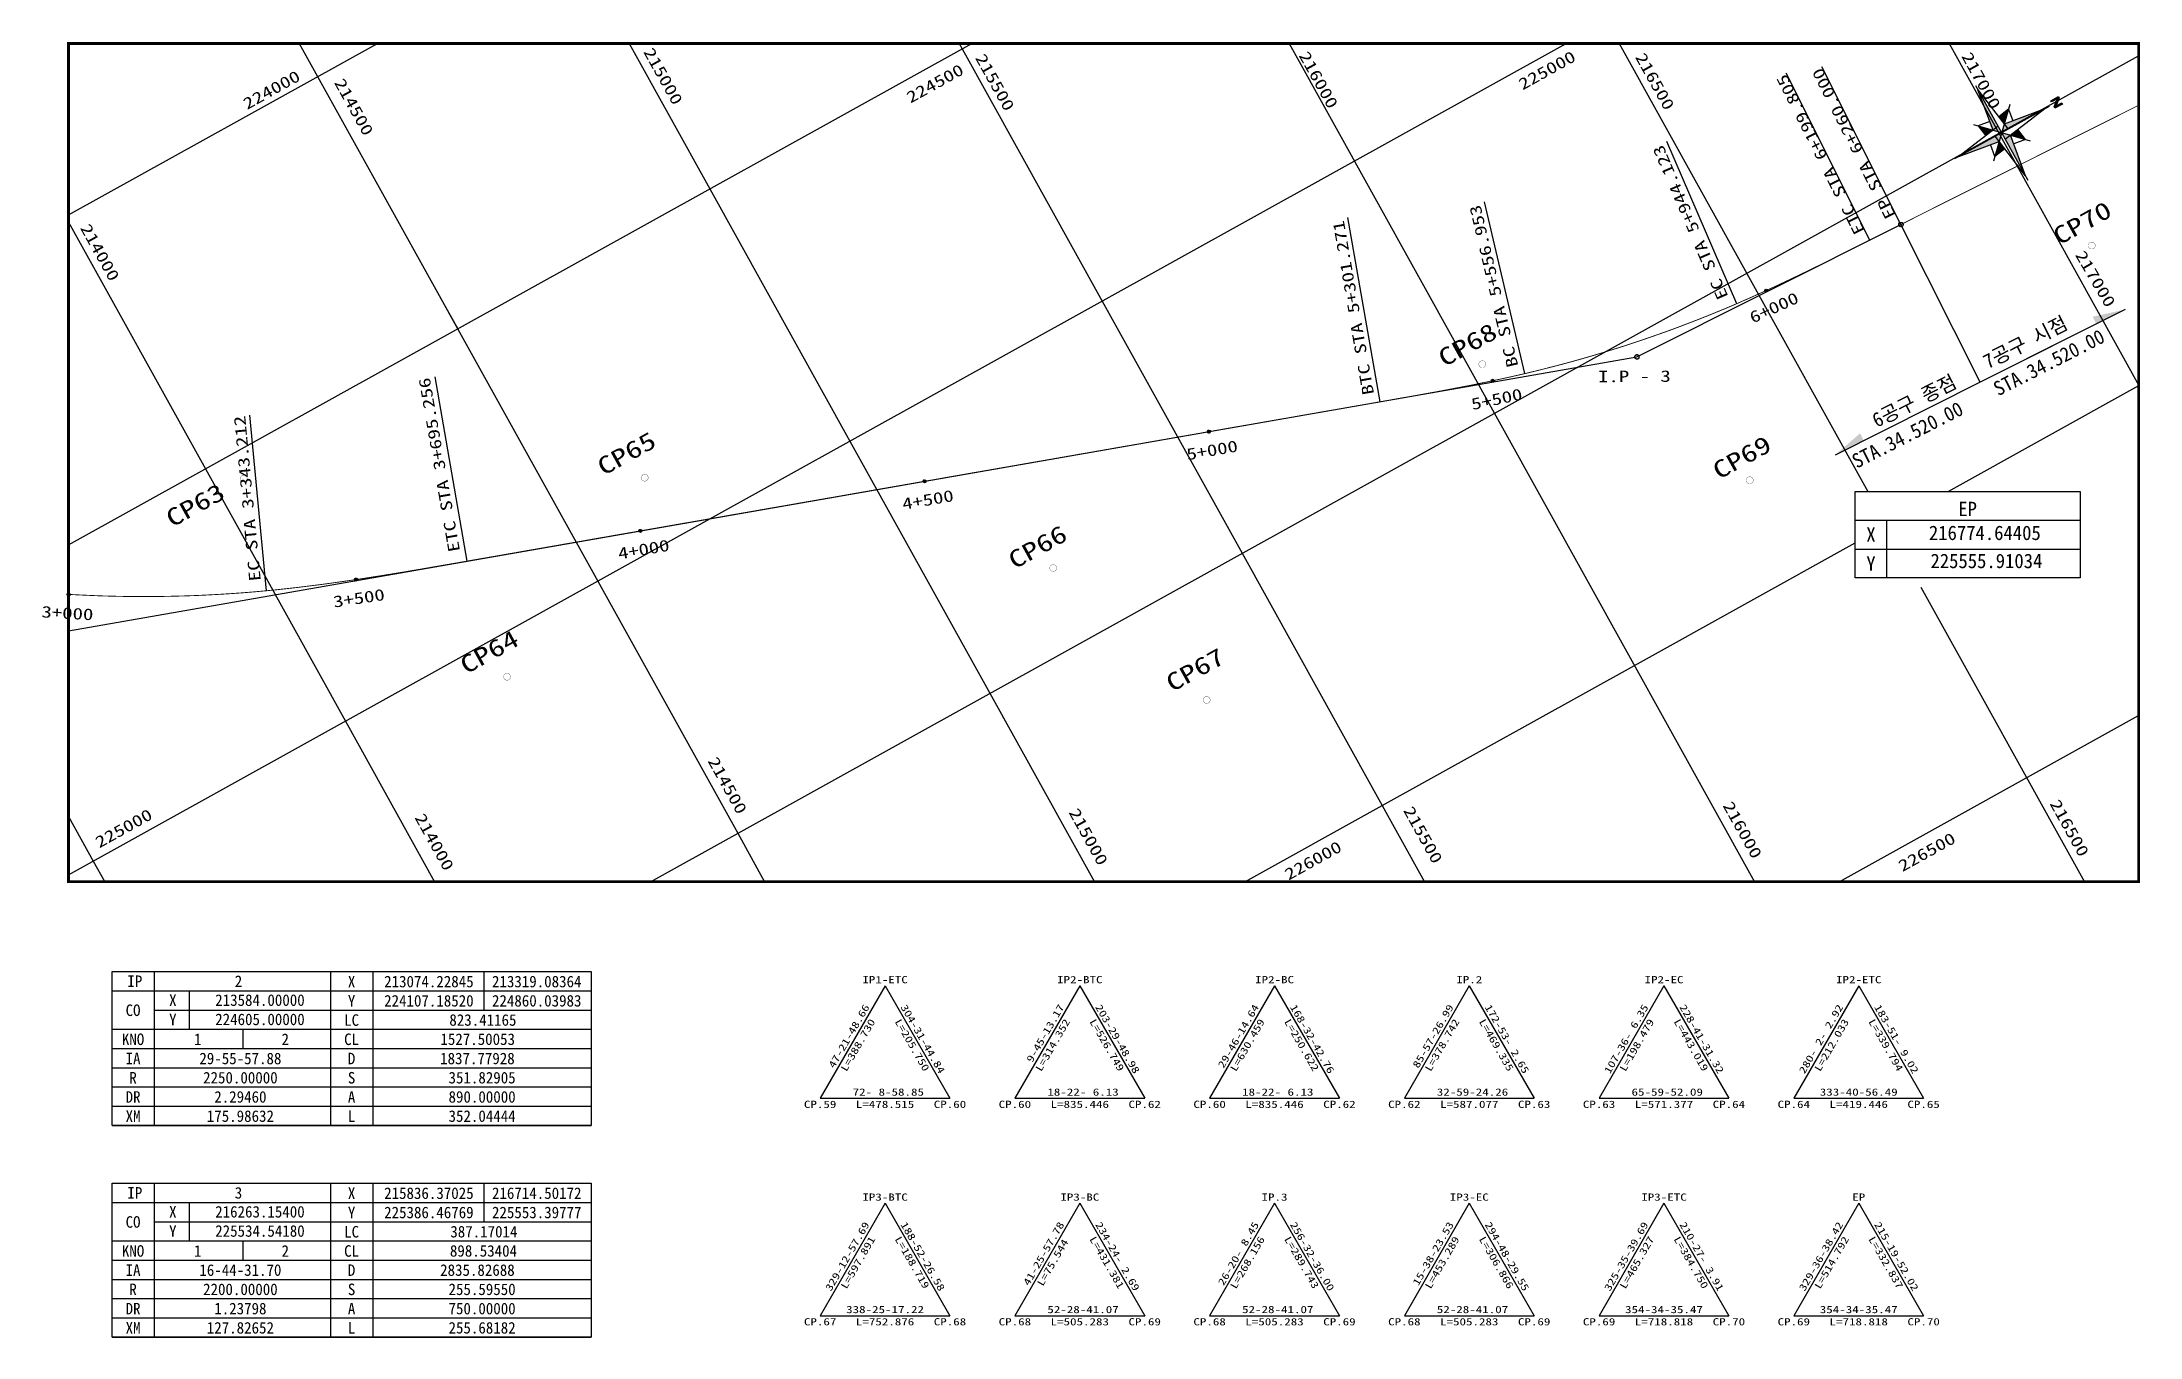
# Model space of a CAD drawing. Extents: x -9604 to -5968, y 365 to 2609.
import ezdxf
from ezdxf.enums import TextEntityAlignment as Align

# ---------------------------------------------------------------- set-up
doc = ezdxf.new("R2010")
doc.units = 0
doc.header["$MEASUREMENT"] = 0
doc.layers.get('0').update_dxf_attribs({"linetype": 'CONTINUOUS'})
for name, color, linetype in [('CA-ALGN-CNTL', 2, 'CONTINUOUS'), ('CA-ALGN-IPLN', 1, 'CONTINUOUS'), ('CA-ALGN-IPSM', 2, 'CONTINUOUS'), ('CA-ALGN-STSM', 2, 'CONTINUOUS'), ('CA-ALGN-SUBL', 1, 'CONTINUOUS'), ('CA-ALGN-SUBT', 2, 'CONTINUOUS'), ('CA-ALGN-TBSM', 2, 'CONTINUOUS'), ('CA-ALGN-TEXT', 3, 'CONTINUOUS'), ('CA-DIML', 1, 'CONTINUOUS'), ('CA-DIMT', 3, 'CONTINUOUS'), ('CA-TABL-LIN1', 4, 'CONTINUOUS'), ('CA-TABL-LIN2', 1, 'CONTINUOUS'), ('CA-TABL-TEX2', 3, 'CONTINUOUS'), ('CV-AZMU', 3, 'CONTINUOUS'), ('CV-GRID-BORD', 4, 'CONTINUOUS'), ('CV-GRID-LINE', 1, 'CONTINUOUS'), ('CV-GRID-TEXT', 4, 'CONTINUOUS'), ('CV-SURV-SYMB', 3, 'CONTINUOUS'), ('CV-SURV-TEXT', 3, 'CONTINUOUS'), ('CZ-LIN3', 1, 'CONTINUOUS'), ('CZ-TEXT', 3, 'CONTINUOUS')]:
    doc.layers.add(name, color=color, linetype=linetype)
doc.styles.add('GHS', font='DotumChe.ttf')
doc.styles.add('GTXT', font='DotumChe.ttf')

# ---------------------------------------------------------------- blocks, each defined once
blk = doc.blocks.new('CVSVCPM')
at = {"const_width": 0.15}
blk.add_lwpolyline([(0, 2, -1), (0, -2, -1), (0, 2)], format="xyb", dxfattribs=at)
at = {"style": 'GTXT', "flags": 1}
blk.add_attdef('NO', text='', height=2.5, dxfattribs=at).set_placement((0, 4.8), align=Align.MIDDLE)
blk = doc.blocks.new('CACTBEP')
at = {"layer": 'CA-TABL-LIN1'}
blk.add_line((-19.5, 2.5), (19.5, 2.5), dxfattribs=at)
blk.add_lwpolyline([(-19.5, 7.5), (19.5, 7.5), (19.5, -7.5), (-19.5, -7.5)], close=True, dxfattribs=at)
at = {"layer": 'CA-TABL-LIN2'}
for p, q in [((-14, -7.5), (-14, 2.5)), ((-19.5, -2.5), (19.5, -2.5))]:
    blk.add_line(p, q, dxfattribs=at)
at = {"layer": 'CA-TABL-TEX2', "style": 'GTXT'}
for s, p in [('X', (-16.75, 0)), ('Y', (-16.75, -5))]:
    blk.add_text(s, height=2.5, dxfattribs=at).set_placement(p, align=Align.MIDDLE_CENTER)
at = {"layer": 'CA-TABL-TEX2', "style": 'GTXT', "flags": 4}
for tag, p in [('IPNO', (0, 5)), ('COX', (2.75, 0)), ('COY', (2.75, -5))]:
    blk.add_attdef(tag, text='', height=2.5, dxfattribs=at).set_placement(p, align=Align.MIDDLE)
blk = doc.blocks.new('CXBEAR2')
blk.add_hatch(color=256).paths.add_polyline_path([(23.25, -1.5), (20.25, -1.5), (20.25, -1), (22.49, 1), (20.25, 1), (20.25, 1.5), (23.25, 1.5), (23.25, 1), (21.01, -1), (23.25, -1)])
for p, q in [((-2.22, 2.22), (0, 17.05)), ((0, 18.75), (0, -18.75)), ((0, 17.05), (2.56, 0)), ((0, 2.56), (-17.05, 0)), ((-7.23, 7.23), (7.23, -7.23)), ((7.23, 7.23), (-7.23, -7.23)), ((-1.75, 5.37), (-6.03, 6.03)), ((-6.03, 6.03), (-5.37, 1.75)), ((6.03, 6.03), (1.75, 5.37)), ((17.05, 0), (2.22, 2.22)), ((6.03, 6.03), (5.37, 1.75)), ((23.25, 1), (23.25, 1)), ((18.75, 0), (-18.75, 0)), ((-17.05, 0), (-2.22, -2.22)), ((-6.03, -6.03), (-5.37, -1.75)), ((-1.75, -5.37), (-6.03, -6.03)), ((0, -17.05), (-2.56, 0)), ((17.05, 0), (0, -2.56)), ((0, -17.05), (2.22, -2.22)), ((6.03, -6.03), (1.75, -5.37)), ((6.03, -6.03), (5.37, -1.75))]:
    blk.add_line(p, q)
blk.add_lwpolyline([(23.25, -1.5), (20.25, -1.5), (20.25, -1), (22.49, 1), (20.25, 1), (20.25, 1.5), (23.25, 1.5), (23.25, 1), (21.01, -1), (23.25, -1)], close=True)
for points in [[(0, 17.05), (-2.22, 2.22), (0, 0)], [(-6.03, 6.03), (-5.37, 1.75), (-2.22, 2.22)], [(17.05, 0), (2.22, 2.22), (0, 0)], [(6.03, 6.03), (1.75, 5.37), (2.22, 2.22)], [(0, 0), (-17.05, 0), (-2.22, -2.22)], [(-2.22, -2.22), (-1.75, -5.37), (-6.03, -6.03)], [(0, 0), (2.22, -2.22), (0, -17.05)], [(5.37, -1.75), (6.03, -6.03), (2.22, -2.22)]]:
    blk.add_solid(points)
blk = doc.blocks.new('CAIPMRK')
at = {"const_width": 0.1}
blk.add_lwpolyline([(-2, 0, -1), (2, 0, -1)], format="xyb", close=True, dxfattribs=at)
blk.add_circle((0, 0), 1.5)
blk = doc.blocks.new('CASTAMM')
blk.add_line((0, -1.5), (0, 1.5))
blk.add_circle((0, 0), 1.3)
at = {"style": 'GTXT', "flags": 1}
for tag, p in [('XSEC_DAT', (0, -6.9)), ('STA_DST', (0, -3.6))]:
    blk.add_attdef(tag, text='', height=2.5, dxfattribs=at).set_placement(p, align=Align.MIDDLE)

msp = doc.modelspace()

# ---------------------------------------------------------------- hatches: boundary and pattern name
at = {"layer": 'CZ-LIN3'}
h = msp.add_hatch(color=256, dxfattribs=at)
h.paths.add_polyline_path([(-6446.6, 1918.3), (-6453, 1931.1), (-6496.5, 1893.3)])
h.paths.add_polyline_path([(-5993.9, 2145.5), (-6050.1, 2133), (-6043.8, 2120.5)])

# ---------------------------------------------------------------- linework, layer by layer
at = {"layer": 'CA-ALGN-CNTL', "const_width": 1.5}
msp.add_lwpolyline([(-9558.1, 1651.8), (-9538.1, 1650.8), (-9518.2, 1649.9), (-9498.2, 1649.1), (-9478.2, 1648.6), (-9458.2, 1648.2), (-9438.2, 1648.1), (-9418.2, 1648.1), (-9398.2, 1648.2), (-9378.2, 1648.6), (-9358.2, 1649.1), (-9352.2, 1649.3), (-9338.2, 1649.8), (-9318.2, 1650.7), (-9298.3, 1651.8), (-9288.3, 1652.4), (-9278.3, 1653), (-9258.3, 1654.4), (-9238.4, 1656), (-9218.5, 1657.8), (-9215.3, 1658.1), (-9198.6, 1659.7), (-9185.2, 1661.2), (-9178.7, 1661.9), (-9158.8, 1664.1), (-9139, 1666.6), (-9119.1, 1669.1), (-9099.3, 1671.8), (-9097.3, 1672.1), (-9094.4, 1672.5), (-9079.5, 1674.6), (-9074.6, 1675.3), (-9071.6, 1675.8), (-9059.7, 1677.5), (-9040, 1680.5), (-9028.1, 1682.4), (-9028.1, 1682.4), (-9022.2, 1683.3), (-9020.2, 1683.6), (-9014.3, 1684.6), (-9013.3, 1684.7), (-9013.3, 1684.7), (-9009.3, 1685.4), (-9007.4, 1685.7), (-9005.4, 1686), (-9000.5, 1686.8), (-8980.7, 1690), (-8961, 1693.3), (-8951.1, 1695), (-8941.3, 1696.7), (-8921.6, 1700.1), (-8901.9, 1703.5), (-8882.2, 1706.9), (-8867.1, 1709.5), (-8862.5, 1710.4), (-8842.7, 1713.8), (-8823, 1717.2), (-8803.3, 1720.7), (-8783.6, 1724.1), (-8775.8, 1725.5), (-8770.8, 1726.4), (-8768.9, 1726.7), (-8763.9, 1727.6), (-8753.1, 1729.4), (-8753.1, 1729.4), (-8744.2, 1731), (-8738.3, 1732), (-8738.3, 1732), (-8724.5, 1734.4), (-8715.7, 1736), (-8710.7, 1736.8), (-8708.8, 1737.2), (-8707.3, 1737.4), (-8704.8, 1737.9), (-8685.1, 1741.3), (-8665.4, 1744.7), (-8663, 1745.2), (-8645.7, 1748.2), (-8637.8, 1749.6), (-8626, 1751.6), (-8606.3, 1755.1), (-8586.6, 1758.5), (-8571.8, 1761.1), (-8570.4, 1761.3), (-8566.9, 1761.9), (-8565.4, 1762.2), (-8564.9, 1762.3), (-8547.2, 1765.4), (-8527.5, 1768.8), (-8507.8, 1772.3), (-8488.1, 1775.7), (-8468.4, 1779.1), (-8448.7, 1782.6), (-8429, 1786), (-8409.3, 1789.5), (-8389.6, 1792.9), (-8369.9, 1796.3), (-8369.4, 1796.4), (-8367.4, 1796.8), (-8350.2, 1799.8), (-8330.5, 1803.2), (-8321.1, 1804.8), (-8310.8, 1806.6), (-8291.1, 1810.1), (-8271.4, 1813.5), (-8251.7, 1817), (-8236.9, 1819.5), (-8234.9, 1819.9), (-8232.5, 1820.3), (-8232, 1820.4), (-8231.5, 1820.5), (-8230, 1820.7), (-8229, 1820.9), (-8212.3, 1823.8), (-8207.4, 1824.7), (-8204.4, 1825.2), (-8192.6, 1827.3), (-8172.9, 1830.7), (-8153.2, 1834.2), (-8133.5, 1837.6), (-8113.8, 1841), (-8094.1, 1844.5), (-8074.4, 1847.9), (-8054.7, 1851.3), (-8035, 1854.8), (-8015.3, 1858.2), (-7995.6, 1861.7), (-7975.9, 1865.1), (-7956.2, 1868.5), (-7936.4, 1872), (-7916.7, 1875.4), (-7897, 1878.9), (-7877.3, 1882.3), (-7876.4, 1882.5), (-7873.4, 1883), (-7857.6, 1885.7), (-7837.9, 1889.2), (-7818.2, 1892.6), (-7798.5, 1896.1), (-7794.1, 1896.8), (-7793.1, 1897), (-7788.2, 1897.9), (-7787.7, 1897.9), (-7778.8, 1899.5), (-7759.1, 1902.9), (-7747.8, 1904.9), (-7739.4, 1906.4), (-7719.7, 1909.8), (-7700, 1913.2), (-7680.3, 1916.7), (-7660.6, 1920.1), (-7640.9, 1923.6), (-7621.2, 1927), (-7601.5, 1930.4), (-7581.8, 1933.9), (-7562.1, 1937.3), (-7542.4, 1940.8), (-7522.7, 1944.2), (-7503, 1947.6), (-7483.3, 1951.1), (-7463.6, 1954.5), (-7443.9, 1957.9), (-7424.2, 1961.4), (-7404.5, 1964.8), (-7384.8, 1968.3), (-7365.1, 1971.7), (-7345.4, 1975.1), (-7325.7, 1978.6), (-7306, 1982), (-7286.3, 1985.5), (-7285, 1985.7), (-7266.6, 1988.9), (-7246.9, 1992.4), (-7227.2, 1995.8), (-7209.5, 1999), (-7207.5, 1999.4), (-7187.8, 2002.9), (-7175, 2005.3), (-7174.1, 2005.5), (-7168.2, 2006.6), (-7148.5, 2010.3), (-7128.9, 2014.1), (-7109.3, 2018.1), (-7089.7, 2022.1), (-7070.1, 2026.3), (-7050.6, 2030.7), (-7034.1, 2034.5), (-7031.1, 2035.2), (-7011.7, 2039.9), (-6992.3, 2044.8), (-6972.9, 2049.8), (-6953.6, 2055), (-6934.4, 2060.4), (-6915.2, 2066), (-6896, 2071.7), (-6876.9, 2077.7), (-6857.8, 2083.7), (-6838.9, 2090), (-6819.9, 2096.5), (-6801, 2103.1), (-6782.2, 2109.8), (-6763.5, 2116.8), (-6744.8, 2123.9), (-6726.2, 2131.2), (-6717.8, 2134.5), (-6715.9, 2135.3), (-6710.4, 2137.5), (-6707.6, 2138.7), (-6689.1, 2146.3), (-6687.3, 2147.1), (-6685.4, 2147.8), (-6682.2, 2149.2), (-6670.7, 2154.1), (-6666.9, 2155.7), (-6652.4, 2162.1), (-6643.2, 2166.1), (-6643.2, 2166.1), (-6635.9, 2169.4), (-6635.9, 2169.4), (-6634.1, 2170.2), (-6615.9, 2178.4), (-6597.7, 2186.8), (-6579.6, 2195.3), (-6561.6, 2203.9), (-6543.5, 2212.6), (-6525.6, 2221.4), (-6507.6, 2230.3), (-6489.7, 2239.2), (-6478.1, 2245), (-6471.8, 2248.1), (-6453.9, 2257), (-6436.2, 2265.9), (-6436.1, 2266), (-6418.2, 2275), (-6400.3, 2283.9), (-6393.2, 2287.5), (-5970.4, 2499.6)], dxfattribs=at)
at = {"layer": 'CA-ALGN-IPLN'}
msp.add_lwpolyline([(-9558.1, 1588.9), (-6840, 2063.3), (-6382.4, 2292.9)], dxfattribs=at)
at = {"layer": 'CA-ALGN-SUBL'}
for p, q in [((-6436.2, 2265.9), (-6581.5, 2555.5)), ((-6382.4, 2292.9), (-6519.6, 2566.4)), ((-6666.9, 2155.7), (-6788, 2436.7)), ((-7034.1, 2034.5), (-7104.1, 2332.4)), ((-7285, 1985.7), (-7340.7, 2304.8)), ((-8867.1, 1709.5), (-8922.8, 2028.7)), ((-9215.3, 1658.1), (-9244.2, 1962.7))]:
    msp.add_line(p, q, dxfattribs=at)
at = {"layer": 'CA-DIML'}
for p, q in [((-8143, 973.4), (-8255.5, 778.5)), ((-8143, 973.4), (-8030.5, 778.5)), ((-7805.5, 973.4), (-7918, 778.5)), ((-7805.5, 973.4), (-7693, 778.5)), ((-7468, 973.4), (-7580.5, 778.5)), ((-7468, 973.4), (-7355.5, 778.5)), ((-7130.5, 973.4), (-7243, 778.5)), ((-7130.5, 973.4), (-7018, 778.5)), ((-6793, 973.4), (-6905.5, 778.5)), ((-6793, 973.4), (-6680.5, 778.5)), ((-6455.5, 973.4), (-6568, 778.5)), ((-6455.5, 973.4), (-6343, 778.5)), ((-8255.5, 778.5), (-8030.5, 778.5)), ((-7918, 778.5), (-7693, 778.5)), ((-7580.5, 778.5), (-7355.5, 778.5)), ((-7243, 778.5), (-7018, 778.5)), ((-6905.5, 778.5), (-6680.5, 778.5)), ((-6568, 778.5), (-6343, 778.5)), ((-8143, 596.5), (-8255.5, 401.6)), ((-8143, 596.5), (-8030.5, 401.6)), ((-7805.5, 596.5), (-7918, 401.6)), ((-7805.5, 596.5), (-7693, 401.6)), ((-7468, 596.5), (-7580.5, 401.6)), ((-7468, 596.5), (-7355.5, 401.6)), ((-7130.5, 596.5), (-7243, 401.6)), ((-7130.5, 596.5), (-7018, 401.6)), ((-6793, 596.5), (-6905.5, 401.6)), ((-6793, 596.5), (-6680.5, 401.6)), ((-6455.5, 596.5), (-6568, 401.6)), ((-6455.5, 596.5), (-6343, 401.6)), ((-8255.5, 401.6), (-8030.5, 401.6)), ((-7918, 401.6), (-7693, 401.6)), ((-7580.5, 401.6), (-7355.5, 401.6)), ((-7243, 401.6), (-7018, 401.6)), ((-6905.5, 401.6), (-6680.5, 401.6)), ((-6568, 401.6), (-6343, 401.6))]:
    msp.add_line(p, q, dxfattribs=at)
at = {"layer": 'CA-TABL-LIN1'}
for p, q in [((-9482.6, 998), (-8652.2, 998)), ((-9482.6, 731.4), (-9482.6, 998)), ((-9409.6, 998), (-9409.6, 731.4)), ((-8652.2, 998), (-8652.2, 731.4)), ((-9482.6, 964.7), (-8652.2, 964.7)), ((-8652.2, 731.4), (-9482.6, 731.4)), ((-9482.6, 731.4), (-8652.2, 731.4)), ((-9482.6, 364.6), (-9482.6, 631.1)), ((-9482.6, 631.1), (-8652.2, 631.1)), ((-9409.6, 631.1), (-9409.6, 364.6)), ((-8652.2, 631.1), (-8652.2, 364.6)), ((-9482.6, 597.8), (-8652.2, 597.8)), ((-9482.6, 364.6), (-8652.2, 364.6)), ((-8652.2, 364.6), (-9482.6, 364.6))]:
    msp.add_line(p, q, dxfattribs=at)
at = {"layer": 'CA-TABL-LIN2'}
for p, q in [((-9103.9, 998), (-9103.9, 731.4)), ((-9031, 998), (-9031, 731.4)), ((-8838.5, 998), (-8838.5, 931.4)), ((-9349, 964.7), (-9349, 898)), ((-9409.6, 931.4), (-8652.2, 931.4)), ((-9482.6, 898), (-8652.2, 898)), ((-9255.9, 898), (-9255.9, 864.7)), ((-9482.6, 864.7), (-8652.2, 864.7)), ((-9482.6, 831.4), (-8652.2, 831.4)), ((-9482.6, 798.1), (-8652.2, 798.1)), ((-9482.6, 764.8), (-8652.2, 764.8)), ((-9103.9, 631.1), (-9103.9, 364.6)), ((-9031, 631.1), (-9031, 364.6)), ((-8838.5, 631.1), (-8838.5, 564.5)), ((-9349, 597.8), (-9349, 531.2)), ((-9409.6, 564.5), (-8652.2, 564.5)), ((-9482.6, 531.2), (-8652.2, 531.2)), ((-9255.9, 531.2), (-9255.9, 497.9)), ((-9482.6, 497.9), (-8652.2, 497.9)), ((-9482.6, 464.5), (-8652.2, 464.5)), ((-9482.6, 431.2), (-8652.2, 431.2)), ((-9482.6, 397.9), (-8652.2, 397.9))]:
    msp.add_line(p, q, dxfattribs=at)
at = {"layer": 'CV-GRID-BORD', "const_width": 5}
msp.add_lwpolyline([(-9558.1, 1153.8), (-9558.1, 2606.8), (-5970.4, 2606.8), (-5970.4, 1153.8)], close=True, dxfattribs=at)
at = {"layer": 'CV-GRID-LINE'}
for p, q in [((-9558.1, 1737.8), (-7992.6, 2606.8)), ((-9558.1, 1165.9), (-6962.3, 2606.8)), ((-9558.1, 2309.6), (-9022.8, 2606.8)), ((-9158.3, 2606.8), (-8641, 1675)), ((-8586.4, 2606.8), (-8446.5, 2354.8)), ((-8549.7, 1153.8), (-5970.4, 2585.5)), ((-8014.5, 2606.8), (-8009.4, 2597.5)), ((-8009.4, 2597.5), (-7766.7, 2160.3)), ((-7442.7, 2606.8), (-6636.1, 1153.8)), ((-6870.8, 2606.8), (-6439.8, 1830.4)), ((-6298.9, 2606.8), (-5969.9, 2014)), ((-8446.5, 2354.8), (-8203.9, 1917.6)), ((-9558.1, 2296.9), (-9320.8, 1869.5)), ((-8915.2, 2168.9), (-8883.7, 2112.1)), ((-7766.7, 2160.3), (-7524, 1723.2)), ((-6300.6, 1830.4), (-5969.9, 2014)), ((-8203.9, 1917.6), (-7961.2, 1480.5)), ((-9320.8, 1869.5), (-9078.2, 1432.3)), ((-7524, 1723.2), (-7208, 1153.8)), ((-6844.2, 1528.7), (-6461.8, 1740.9)), ((-8641, 1675), (-8398.3, 1237.8)), ((-6347.8, 1664.6), (-6064.2, 1153.8)), ((-7281.4, 1286), (-6844.2, 1528.7)), ((-7961.2, 1480.5), (-7779.8, 1153.8)), ((-9078.2, 1432.3), (-8923.6, 1153.8)), ((-6489.3, 1153.8), (-5970.4, 1441.8)), ((-7519.5, 1153.8), (-7281.4, 1286)), ((-9558.1, 1266.7), (-9515.3, 1189.6)), ((-8398.3, 1237.8), (-8351.7, 1153.8)), ((-9515.3, 1189.6), (-9495.4, 1153.8))]:
    msp.add_line(p, q, dxfattribs=at)
at = {"layer": 'CZ-LIN3'}
for p, q in [((-6245.2, 2019.4), (-6382.4, 2292.9)), ((-5993.9, 2145.5), (-6245.2, 2019.4)), ((-6086.1, 2099.2), (-6245.2, 2019.4)), ((-6245.2, 2019.4), (-6496.5, 1893.3))]:
    msp.add_line(p, q, dxfattribs=at)

# ---------------------------------------------------------------- block references
at = {"layer": 'CA-ALGN-IPSM', "xscale": 2.5, "yscale": 2.5, "rotation": 180}
for p in [(-6382.4, 2292.9), (-6840, 2063.3)]:
    msp.add_blockref('CAIPMRK', p, dxfattribs=at)
at = {"layer": 'CA-ALGN-STSM', "yscale": 2}
for p, xscale, rotation in [((-6615.9, 2178.4), 1.999999999999944, 25.07983871793433), ((-7089.7, 2022.1), 2.000000000000048, 12.59908251199827), ((-7581.8, 1933.9), 2.000000000000029, 10.22921672840316), ((-8074.4, 1847.9), 2.000000000000015, 10.34689257187931), ((-8566.9, 1761.9), 1.999999999999982, 9.55952010912969), ((-9059.7, 1677.5), 1.999999999999995, 8.992061795676879), ((-9558.1, 1651.8), 1.999999999999995, 355.6608671517453)]:
    msp.add_blockref('CASTAMM', p, dxfattribs=dict(at, xscale=xscale, rotation=rotation))
at = {"layer": 'CA-ALGN-TBSM'}
ref = msp.add_blockref('CACTBEP', (-6266.8, 1755.4), dxfattribs=dict(at, xscale=10, yscale=10))
ref.add_attrib('IPNO', 'EP', dxfattribs={"layer": 'CA-TABL-TEX2', "height": 25, "style": 'GTXT'}).set_placement((-6266.8, 1799.9), align=Align.MIDDLE)
ref.add_attrib('COX', '216774.64405', dxfattribs={"layer": 'CA-TABL-TEX2', "height": 25, "style": 'GTXT'}).set_placement((-6236.9, 1758.3), align=Align.MIDDLE)
ref.add_attrib('COY', '225555.91034', dxfattribs={"layer": 'CA-TABL-TEX2', "height": 25, "style": 'GTXT'}).set_placement((-6234.2, 1709.6), align=Align.MIDDLE)
at = {"layer": 'CV-AZMU', "xscale": 5, "yscale": 5, "rotation": 28.92354228741488}
msp.add_blockref('CXBEAR2', (-6207.6, 2452), dxfattribs=at)
at = {"layer": 'CV-SURV-SYMB', "xscale": 3, "yscale": 3}
for p in [(-6051.6, 2256.4), (-7107.9, 2050.7), (-9254.6, 1852.6), (-8559.6, 1854.1), (-6644.3, 1849.7), (-7851.5, 1697.5), (-8798.1, 1509.1), (-7585.6, 1468.8)]:
    msp.add_blockref('CVSVCPM', p, dxfattribs=at)

# ---------------------------------------------------------------- texts
at = {"layer": 'CA-ALGN-SUBT', "style": 'GHS', "width": 1.320117}
for s, rotation, p, p2 in [('ETC STA 6+199.805', 116.6424, (-6444.3, 2282), (-6581.5, 2555.5)), ('EP STA 6+260.000', 116.6424, (-6390.5, 2309), (-6519.6, 2566.4)), ('EC STA 5+944.123', 113.313, (-6681.3, 2168.2), (-6795.2, 2432.7)), ('BTC STA 5+301.271', 99.9003, (-7295.4, 1999.4), (-7348, 2300.8)), ('BC STA 5+556.953', 103.2297, (-7045.4, 2048), (-7111.4, 2328.4)), ('ETC STA 3+695.256', 99.9003, (-8879.6, 1727.3), (-8932.2, 2028.7)), ('EC STA 3+343.212', 95.4179, (-9224.9, 1675.7), (-9252.1, 1962.4))]:
    msp.add_text(s, height=20, rotation=rotation, dxfattribs=at).set_placement(p, p2, align=Align.FIT)
at = {"layer": 'CA-ALGN-TEXT', "style": 'GHS', "width": 1.320117}
for s, rotation, p, p2 in [('6+000', 24.6092, (-6639.1, 2121.1), (-6557.3, 2158.5)), ('I.P - 3', 0.3573, (-6907.2, 2019.4), (-6781.2, 2020.2)), ('5+500', 11.9117, (-7124.9, 1971.3), (-7036.9, 1989.8)), ('5+000', 9.9003, (-7618.8, 1884.3), (-7530.2, 1899.7)), ('4+500', 9.9003, (-8111.4, 1798.3), (-8022.7, 1813.8)), ('4+000', 9.9003, (-8603.9, 1712.3), (-8515.3, 1727.8)), ('3+500', 8.5214, (-9097.9, 1628.8), (-9008.9, 1642.2)), ('3+000', 356.6781, (-9605.5, 1612), (-9515.7, 1606.8))]:
    msp.add_text(s, height=20, rotation=rotation, dxfattribs=at).set_placement(p, p2, align=Align.FIT)
at = {"layer": 'CA-DIMT', "style": 'GHS', "width": 1.320117}
for s, rotation, p, p2 in [('IP1-ETC', 360, (-8182.4, 977.8), (-8103.6, 977.8)), ('IP2-BTC', 360, (-7844.9, 977.8), (-7766.1, 977.8)), ('IP2-BC', 360, (-7501.7, 977.8), (-7434.2, 977.8)), ('IP.2', 360, (-7153, 977.8), (-7108, 977.8)), ('IP2-EC', 360, (-6826.7, 977.8), (-6759.2, 977.8)), ('IP2-ETC', 360, (-6494.9, 977.8), (-6416.1, 977.8)), (' 47-21-48.66', 60, (-8236.8, 819.7), (-8169.3, 936.6)), ('L=388.730', 60, (-8209.9, 823.7), (-8159.3, 911.4)), ('L=205.750', 300, (-8126.7, 911.4), (-8076, 823.7)), ('304-31-44.84', 300, (-8116.7, 936.6), (-8049.2, 819.7)), ('  9-45-13.17', 60, (-7899.3, 819.7), (-7831.8, 936.6)), ('L=314.352', 60, (-7872.4, 823.7), (-7821.8, 911.4)), ('L=526.749', 300, (-7789.2, 911.4), (-7738.5, 823.7)), ('203-29-48.98', 300, (-7779.2, 936.6), (-7711.7, 819.7)), (' 29-46-14.64', 60, (-7561.8, 819.7), (-7494.3, 936.6)), ('L=630.459', 60, (-7534.9, 823.7), (-7484.3, 911.4)), ('L=250.622', 300, (-7451.7, 911.4), (-7401, 823.7)), ('168-32-42.76', 300, (-7441.7, 936.6), (-7374.2, 819.7)), (' 85-57-26.99', 60, (-7224.3, 819.7), (-7156.8, 936.6)), ('L=378.742', 60, (-7197.4, 823.7), (-7146.8, 911.4)), ('L=469.335', 300, (-7114.2, 911.4), (-7063.5, 823.7)), ('172-53- 2.65', 300, (-7104.2, 936.6), (-7036.7, 819.7)), ('107-36- 6.35', 60, (-6886.8, 819.7), (-6819.3, 936.6)), ('L=198.479', 60, (-6859.9, 823.7), (-6809.3, 911.4)), ('L=443.019', 300, (-6776.7, 911.4), (-6726, 823.7)), ('228-41-31.32', 300, (-6766.7, 936.6), (-6699.2, 819.7)), ('280- 2- 2.92', 60, (-6549.3, 819.7), (-6481.8, 936.6)), ('L=212.033', 60, (-6522.4, 823.7), (-6471.8, 911.4)), ('L=339.794', 300, (-6439.2, 911.4), (-6388.5, 823.7)), ('183-51- 9.02', 300, (-6429.2, 936.6), (-6361.7, 819.7)), ('CP.59', 360, (-8283.6, 761.7), (-8227.4, 761.7)), (' 72- 8-58.85', 360, (-8210.5, 782.9), (-8075.5, 782.9)), ('L=478.515', 360, (-8193.6, 761.7), (-8092.4, 761.7)), ('CP.60', 360, (-8058.6, 761.7), (-8002.4, 761.7)), ('CP.60', 360, (-7946.1, 761.7), (-7889.9, 761.7)), (' 18-22- 6.13', 360, (-7873, 782.9), (-7738, 782.9)), ('L=835.446', 360, (-7856.1, 761.7), (-7754.9, 761.7)), ('CP.62', 360, (-7721.1, 761.7), (-7664.9, 761.7)), ('CP.60', 360, (-7608.6, 761.7), (-7552.4, 761.7)), (' 18-22- 6.13', 360, (-7535.5, 782.9), (-7400.5, 782.9)), ('L=835.446', 360, (-7518.6, 761.7), (-7417.4, 761.7)), ('CP.62', 360, (-7383.6, 761.7), (-7327.4, 761.7)), ('CP.62', 360, (-7271.1, 761.7), (-7214.9, 761.7)), (' 32-59-24.26', 360, (-7198, 782.9), (-7063, 782.9)), ('L=587.077', 360, (-7181.1, 761.7), (-7079.9, 761.7)), ('CP.63', 360, (-7046.1, 761.7), (-6989.9, 761.7)), ('CP.63', 360, (-6933.6, 761.7), (-6877.4, 761.7)), (' 65-59-52.09', 360, (-6860.5, 782.9), (-6725.5, 782.9)), ('L=571.377', 360, (-6843.6, 761.7), (-6742.4, 761.7)), ('CP.64', 360, (-6708.6, 761.7), (-6652.4, 761.7)), ('CP.64', 360, (-6596.1, 761.7), (-6539.9, 761.7)), ('333-40-56.49', 360, (-6523, 782.9), (-6388, 782.9)), ('L=419.446', 360, (-6506.1, 761.7), (-6404.9, 761.7)), ('CP.65', 360, (-6371.1, 761.7), (-6314.9, 761.7)), ('IP3-BTC', 360, (-8182.4, 600.9), (-8103.6, 600.9)), ('IP3-BC', 360, (-7839.2, 600.9), (-7771.7, 600.9)), ('IP.3', 360, (-7490.5, 600.9), (-7445.5, 600.9)), ('IP3-EC', 360, (-7164.2, 600.9), (-7096.7, 600.9)), ('IP3-ETC', 360, (-6832.4, 600.9), (-6753.6, 600.9)), ('EP', 360, (-6466.7, 600.9), (-6444.2, 600.9)), ('329-12-57.69', 60, (-8236.8, 442.8), (-8169.3, 559.7)), ('188-52-26.58', 300, (-8116.7, 559.7), (-8049.2, 442.8)), (' 41-25-57.78', 60, (-7899.3, 442.8), (-7831.8, 559.7)), ('234-24- 2.69', 300, (-7779.2, 559.7), (-7711.7, 442.8)), (' 26-20- 8.45', 60, (-7561.8, 442.8), (-7494.3, 559.7)), ('256-32-36.00', 300, (-7441.7, 559.7), (-7374.2, 442.8)), (' 15-38-23.53', 60, (-7224.3, 442.8), (-7156.8, 559.7)), ('294-48-29.55', 300, (-7104.2, 559.7), (-7036.7, 442.8)), ('325-35-39.69', 60, (-6886.8, 442.8), (-6819.3, 559.7)), ('210-27- 3.91', 300, (-6766.7, 559.7), (-6699.2, 442.8)), ('329-36-38.42', 60, (-6549.3, 442.8), (-6481.8, 559.7)), ('215-19-52.02', 300, (-6429.2, 559.7), (-6361.7, 442.8)), ('L=597.891', 60, (-8209.9, 446.8), (-8159.3, 534.5)), ('L=188.719', 300, (-8126.7, 534.5), (-8076, 446.8)), ('L=75.544', 60, (-7869.6, 451.7), (-7824.6, 529.6)), ('L=431.381', 300, (-7789.2, 534.5), (-7738.5, 446.8)), ('L=268.156', 60, (-7534.9, 446.8), (-7484.3, 534.5)), ('L=289.743', 300, (-7451.7, 534.5), (-7401, 446.8)), ('L=453.289', 60, (-7197.4, 446.8), (-7146.8, 534.5)), ('L=306.866', 300, (-7114.2, 534.5), (-7063.5, 446.8)), ('L=465.327', 60, (-6859.9, 446.8), (-6809.3, 534.5)), ('L=384.750', 300, (-6776.7, 534.5), (-6726, 446.8)), ('L=514.792', 60, (-6522.4, 446.8), (-6471.8, 534.5)), ('L=332.837', 300, (-6439.2, 534.5), (-6388.5, 446.8)), ('338-25-17.22', 360, (-8210.5, 406), (-8075.5, 406)), (' 52-28-41.07', 360, (-7873, 406), (-7738, 406)), (' 52-28-41.07', 360, (-7535.5, 406), (-7400.5, 406)), (' 52-28-41.07', 360, (-7198, 406), (-7063, 406)), ('354-34-35.47', 360, (-6860.5, 406), (-6725.5, 406)), ('354-34-35.47', 360, (-6523, 406), (-6388, 406)), ('CP.67', 360, (-8283.6, 384.8), (-8227.4, 384.8)), ('L=752.876', 360, (-8193.6, 384.8), (-8092.4, 384.8)), ('CP.68', 360, (-8058.6, 384.8), (-8002.4, 384.8)), ('CP.68', 360, (-7946.1, 384.8), (-7889.9, 384.8)), ('L=505.283', 360, (-7856.1, 384.8), (-7754.9, 384.8)), ('CP.69', 360, (-7721.1, 384.8), (-7664.9, 384.8)), ('CP.68', 360, (-7608.6, 384.8), (-7552.4, 384.8)), ('L=505.283', 360, (-7518.6, 384.8), (-7417.4, 384.8)), ('CP.69', 360, (-7383.6, 384.8), (-7327.4, 384.8)), ('CP.68', 360, (-7271.1, 384.8), (-7214.9, 384.8)), ('L=505.283', 360, (-7181.1, 384.8), (-7079.9, 384.8)), ('CP.69', 360, (-7046.1, 384.8), (-6989.9, 384.8)), ('CP.69', 360, (-6933.6, 384.8), (-6877.4, 384.8)), ('L=718.818', 360, (-6843.6, 384.8), (-6742.4, 384.8)), ('CP.70', 360, (-6708.6, 384.8), (-6652.4, 384.8)), ('CP.69', 360, (-6596.1, 384.8), (-6539.9, 384.8)), ('L=718.818', 360, (-6506.1, 384.8), (-6404.9, 384.8)), ('CP.70', 360, (-6371.1, 384.8), (-6314.9, 384.8))]:
    msp.add_text(s, height=12.5, rotation=rotation, dxfattribs=at).set_placement(p, p2, align=Align.FIT)
at = {"layer": 'CA-TABL-TEX2', "style": 'GHS'}
for s, p in [('IP', (-9443.2, 981.3)), ('2', (-9263.6, 981.3)), ('X', (-9067.6, 980.6)), ('213074.22845', (-8933.6, 980.6)), ('213319.08364', (-8746.7, 980.6)), ('X', (-9377.4, 948.4)), ('213584.00000', (-9226.4, 948.4)), ('Y', (-9067.6, 947.3)), ('224107.18520', (-8933.6, 947.3)), ('224860.03983', (-8746.7, 947.3)), ('CO', (-9446.3, 931)), ('Y', (-9377.4, 915.1)), ('224605.00000', (-9226.4, 915.1)), ('LC', (-9067.6, 914)), ('823.41165', (-8840, 914)), ('KNO', (-9446.3, 880.7)), ('1', (-9334.3, 880.7)), ('2', (-9182.5, 880.7)), ('CL', (-9067.6, 880.7)), ('1527.50053', (-8849, 880.7)), ('IA', (-9446.3, 847.3)), ('29-55-57.88', (-9260.3, 847.3)), ('D', (-9067.6, 847.3)), ('1837.77928', (-8849.5, 847.3)), ('R', (-9446.3, 814)), ('2250.00000', (-9260.3, 814)), ('S', (-9067.6, 814)), ('351.82905', (-8841.4, 814)), ('DR', (-9446.3, 780.7)), ('2.29460', (-9260.3, 780.7)), ('A', (-9067.6, 780.7)), ('890.00000', (-8841.4, 780.7)), ('XM', (-9446.3, 747.4)), ('175.98632', (-9260.3, 747.4)), ('L', (-9067.6, 747.4)), ('352.04444', (-8841.4, 747.4)), ('IP', (-9443.2, 614.4)), ('3', (-9263.6, 614.4)), ('X', (-9067.6, 613.8)), ('215836.37025', (-8933.6, 613.8)), ('216714.50172', (-8746.7, 613.8)), ('X', (-9377.4, 581.6)), ('216263.15400', (-9226.4, 581.6)), ('Y', (-9067.6, 580.4)), ('225386.46769', (-8933.6, 580.4)), ('225553.39777', (-8746.7, 580.4)), ('CO', (-9446.3, 564.1)), ('Y', (-9377.4, 548.3)), ('225534.54180', (-9226.4, 548.3)), ('LC', (-9067.6, 547.1)), ('387.17014', (-8838.3, 547.1)), ('KNO', (-9446.3, 513.8)), ('1', (-9334.3, 513.8)), ('2', (-9182.5, 513.8)), ('CL', (-9067.6, 513.8)), ('898.53404', (-8839, 513.8)), ('IA', (-9446.3, 480.5)), ('16-44-31.70', (-9260.3, 480.5)), ('D', (-9067.6, 480.5)), ('2835.82688', (-8849.5, 480.5)), ('R', (-9446.3, 447.2)), ('2200.00000', (-9260.3, 447.2)), ('S', (-9067.6, 447.2)), ('255.59550', (-8841.4, 447.2)), ('DR', (-9446.3, 413.8)), ('1.23798', (-9260.3, 413.8)), ('A', (-9067.6, 413.8)), ('750.00000', (-8841.4, 413.8)), ('XM', (-9446.3, 380.5)), ('127.82652', (-9260.3, 380.5)), ('L', (-9067.6, 380.5)), ('255.68182', (-8841.4, 380.5))]:
    msp.add_text(s, height=20, dxfattribs=at).set_placement(p, align=Align.MIDDLE)
at = {"layer": 'CV-GRID-TEXT', "style": 'GHS', "width": 1.320117}
for s, rotation, p, p2 in [('215000', 299.0347, (-8562.5, 2592.4), (-8510, 2498)), ('215500', 299.0347, (-7987.4, 2581.8), (-7935, 2487.4)), ('216000', 299.0347, (-7426.6, 2586.1), (-7374.2, 2491.6)), ('225000', 29.0347, (-7038.1, 2525.3), (-6943.7, 2577.7)), ('216500', 299.0347, (-6843.6, 2583.3), (-6791.2, 2488.9)), ('217000', 299.0347, (-6278.2, 2584.8), (-6225.8, 2490.4)), ('224000', 29.0347, (-9248.7, 2491.4), (-9154.3, 2543.8)), ('214500', 299.0347, (-9098.4, 2539.1), (-9046, 2444.6)), ('224500', 29.0347, (-8098.9, 2502.5), (-8004.4, 2554.9)), ('214000', 299.0347, (-9538.6, 2287), (-9486.2, 2192.5)), ('217000', 300.3868, (-6081.1, 2240.3), (-6026.5, 2147.2)), ('214500', 299.0347, (-8451, 1363.2), (-8398.6, 1268.7)), ('225000', 29.0347, (-9504.9, 1211.5), (-9410.5, 1264)), ('215000', 299.0347, (-7825.4, 1274.2), (-7773, 1179.7)), ('215500', 299.0347, (-7245.5, 1277.5), (-7193.1, 1183)), ('216000', 299.0347, (-6691.8, 1286), (-6639.4, 1191.5)), ('216500', 299.0347, (-6125.2, 1289.3), (-6072.7, 1194.8)), ('214000', 299.0347, (-8958.9, 1265.1), (-8906.5, 1170.6)), ('226500', 29.0347, (-6379.8, 1170.4), (-6285.4, 1222.8)), ('226000', 29.0347, (-7443.6, 1155.7), (-7349.2, 1208.1))]:
    msp.add_text(s, height=20, rotation=rotation, dxfattribs=at).set_placement(p, p2, align=Align.FIT)
at = {"layer": 'CV-SURV-TEXT', "style": 'GHS', "width": 1.320117}
for s, p, p2 in [('CP70', (-6108.1, 2256.4), (-6013.7, 2308.8)), ('CP68', (-7173.5, 2045.4), (-7079.1, 2097.8)), ('CP65', (-8630.9, 1856.9), (-8536.5, 1909.3)), ('CP69', (-6697.8, 1850.2), (-6603.4, 1902.6)), ('CP63', (-9378.6, 1767.3), (-9284.1, 1819.7)), ('CP66', (-7918.6, 1694.9), (-7824.2, 1747.3)), ('CP64', (-8868.8, 1512.9), (-8774.4, 1565.3)), ('CP67', (-7645.4, 1482), (-7550.9, 1534.4))]:
    msp.add_text(s, height=30, rotation=29.0347, dxfattribs=at).set_placement(p, p2, align=Align.FIT)
at = {"layer": 'CZ-TEXT', "style": 'GHS'}
for s, p in [('7공구 시점', (-6231.5, 2042.1)), ('STA.34.520.00', (-6213.7, 1995)), ('6공구 종점', (-6424, 1940.4)), ('STA.34.520.00', (-6458.9, 1869.6))]:
    msp.add_text(s, height=25, rotation=26.9768, dxfattribs=at).set_placement(p)

doc.saveas('drawing.dxf')
